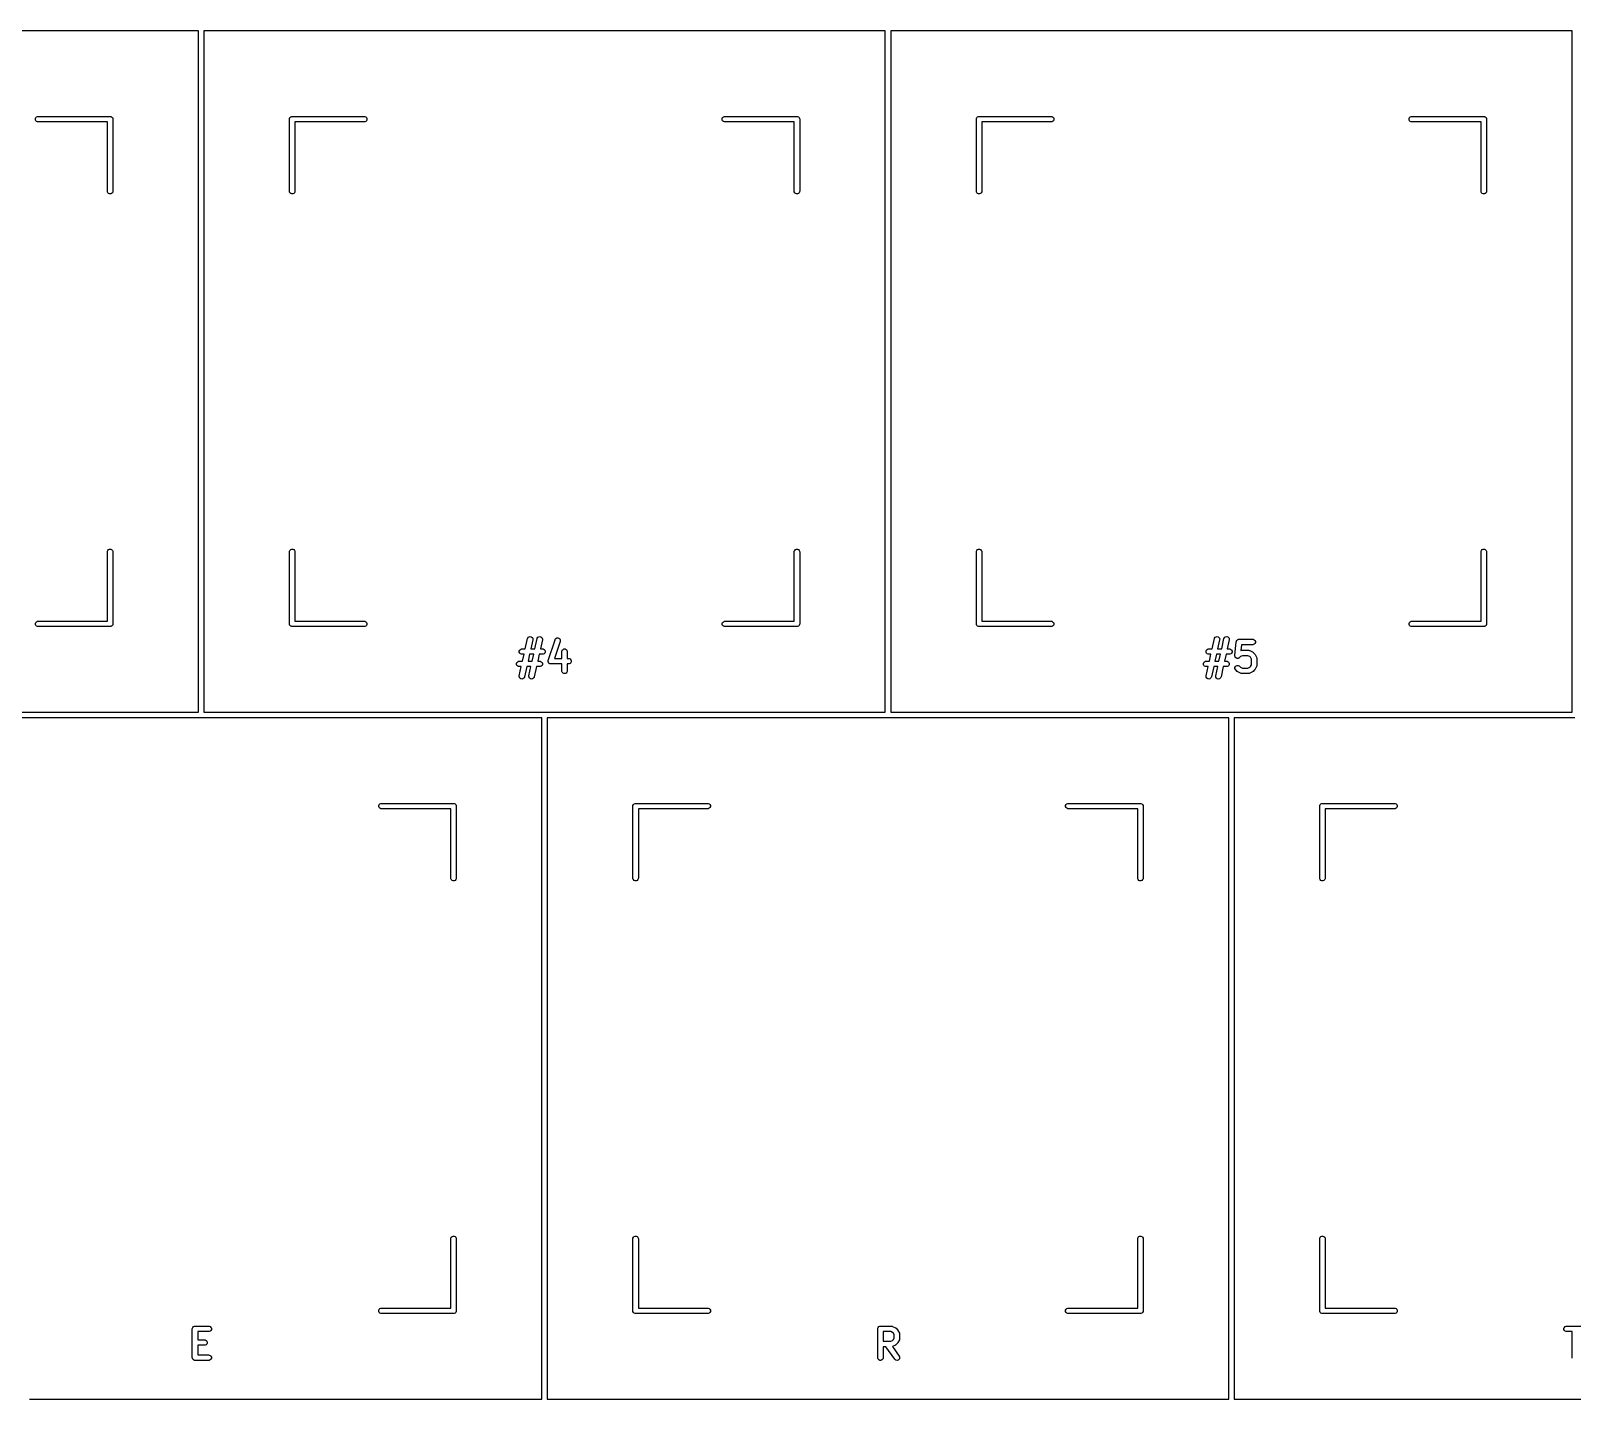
# Model space of a CAD drawing. Extents: x 48 to 353, y -180 to -61.
# Drawn here: x 120.03 to 162.78, y -122.55 to -84.6 of the extents above; entities that cross this region are included whole.
import ezdxf

# ---------------------------------------------------------------- set-up
doc = ezdxf.new("R2010")
doc.units = 0
doc.layers.add('BLACK', color=7, linetype='CONTINUOUS')

msp = doc.modelspace()

# ---------------------------------------------------------------- linework, layer by layer
at = {"layer": 'BLACK', "linetype": 'CONTINUOUS'}
for p, q in [((124.675, -84.6), (105.775, -84.6)), ((124.675, -103.5), (124.675, -84.6)), ((124.825, -84.6), (124.825, -103.5)), ((143.725, -84.6), (124.825, -84.6)), ((143.725, -103.5), (143.725, -84.6)), ((143.875, -84.6), (143.875, -103.5)), ((162.775, -84.6), (143.875, -84.6)), ((162.775, -103.5), (162.775, -84.6)), ((120.151441, -87.035368), (120.16264, -87.008332)), ((120.151441, -87.064632), (120.151441, -87.035368)), ((120.16264, -87.091668), (120.151441, -87.064632)), ((120.16264, -87.008332), (120.183332, -86.98764)), ((120.183332, -87.11236), (120.16264, -87.091668)), ((120.183332, -86.98764), (120.210368, -86.976441)), ((120.210368, -87.123559), (120.183332, -87.11236)), ((120.210368, -86.976441), (120.225, -86.975)), ((120.225, -87.125), (120.210368, -87.123559)), ((120.225, -86.975), (122.225, -86.975)), ((122.15, -87.125), (120.225, -87.125)), ((122.15, -89.05), (122.15, -87.125)), ((122.225, -86.975), (122.239632, -86.976441)), ((122.239632, -86.976441), (122.266668, -86.98764)), ((122.266668, -86.98764), (122.28736, -87.008332)), ((122.28736, -87.008332), (122.298559, -87.035368)), ((122.298559, -87.035368), (122.3, -87.05)), ((122.3, -87.05), (122.3, -89.05)), ((127.2, -87.05), (127.201441, -87.035368)), ((127.2, -89.05), (127.2, -87.05)), ((127.201441, -87.035368), (127.21264, -87.008332)), ((127.21264, -87.008332), (127.233332, -86.98764)), ((127.233332, -86.98764), (127.260368, -86.976441)), ((127.260368, -86.976441), (127.275, -86.975)), ((127.275, -86.975), (129.275, -86.975)), ((129.275, -87.125), (127.35, -87.125)), ((127.35, -87.125), (127.35, -89.05)), ((129.275, -86.975), (129.289632, -86.976441)), ((129.289632, -87.123559), (129.275, -87.125)), ((129.289632, -86.976441), (129.316668, -86.98764)), ((129.316668, -87.11236), (129.289632, -87.123559)), ((129.316668, -86.98764), (129.33736, -87.008332)), ((129.33736, -87.091668), (129.316668, -87.11236)), ((129.33736, -87.008332), (129.348559, -87.035368)), ((129.348559, -87.064632), (129.33736, -87.091668)), ((129.348559, -87.035368), (129.348559, -87.064632)), ((139.201441, -87.035368), (139.21264, -87.008332)), ((139.201441, -87.064632), (139.201441, -87.035368)), ((139.21264, -87.091668), (139.201441, -87.064632)), ((139.21264, -87.008332), (139.233332, -86.98764)), ((139.233332, -87.11236), (139.21264, -87.091668)), ((139.233332, -86.98764), (139.260368, -86.976441)), ((139.260368, -87.123559), (139.233332, -87.11236)), ((139.260368, -86.976441), (139.275, -86.975)), ((139.275, -87.125), (139.260368, -87.123559)), ((139.275, -86.975), (141.275, -86.975)), ((141.2, -87.125), (139.275, -87.125)), ((141.2, -89.05), (141.2, -87.125)), ((141.275, -86.975), (141.289632, -86.976441)), ((141.289632, -86.976441), (141.316668, -86.98764)), ((141.316668, -86.98764), (141.33736, -87.008332)), ((141.33736, -87.008332), (141.348559, -87.035368)), ((141.348559, -87.035368), (141.35, -87.05)), ((141.35, -87.05), (141.35, -89.05)), ((146.25, -87.05), (146.251441, -87.035368)), ((146.25, -89.05), (146.25, -87.05)), ((146.251441, -87.035368), (146.26264, -87.008332)), ((146.26264, -87.008332), (146.283332, -86.98764)), ((146.283332, -86.98764), (146.310368, -86.976441)), ((146.310368, -86.976441), (146.325, -86.975)), ((146.325, -86.975), (148.325, -86.975)), ((148.325, -87.125), (146.4, -87.125)), ((146.4, -87.125), (146.4, -89.05)), ((148.325, -86.975), (148.339632, -86.976441)), ((148.339632, -87.123559), (148.325, -87.125)), ((148.339632, -86.976441), (148.366668, -86.98764)), ((148.366668, -87.11236), (148.339632, -87.123559)), ((148.366668, -86.98764), (148.38736, -87.008332)), ((148.38736, -87.091668), (148.366668, -87.11236)), ((148.38736, -87.008332), (148.398559, -87.035368)), ((148.398559, -87.064632), (148.38736, -87.091668)), ((148.398559, -87.035368), (148.398559, -87.064632)), ((158.251441, -87.035368), (158.26264, -87.008332)), ((158.251441, -87.064632), (158.251441, -87.035368)), ((158.26264, -87.091668), (158.251441, -87.064632)), ((158.26264, -87.008332), (158.283332, -86.98764)), ((158.283332, -87.11236), (158.26264, -87.091668)), ((158.283332, -86.98764), (158.310368, -86.976441)), ((158.310368, -87.123559), (158.283332, -87.11236)), ((158.310368, -86.976441), (158.325, -86.975)), ((158.325, -87.125), (158.310368, -87.123559)), ((158.325, -86.975), (160.325, -86.975)), ((160.25, -87.125), (158.325, -87.125)), ((160.25, -89.05), (160.25, -87.125)), ((160.325, -86.975), (160.339632, -86.976441)), ((160.339632, -86.976441), (160.366668, -86.98764)), ((160.366668, -86.98764), (160.38736, -87.008332)), ((160.38736, -87.008332), (160.398559, -87.035368)), ((160.398559, -87.035368), (160.4, -87.05)), ((160.4, -87.05), (160.4, -89.05)), ((122.151441, -89.064632), (122.15, -89.05)), ((122.16264, -89.091668), (122.151441, -89.064632)), ((122.183332, -89.11236), (122.16264, -89.091668)), ((122.210368, -89.123559), (122.183332, -89.11236)), ((122.239632, -89.123559), (122.210368, -89.123559)), ((122.266668, -89.11236), (122.239632, -89.123559)), ((122.28736, -89.091668), (122.266668, -89.11236)), ((122.298559, -89.064632), (122.28736, -89.091668)), ((122.3, -89.05), (122.298559, -89.064632)), ((127.201441, -89.064632), (127.2, -89.05)), ((127.21264, -89.091668), (127.201441, -89.064632)), ((127.233332, -89.11236), (127.21264, -89.091668)), ((127.260368, -89.123559), (127.233332, -89.11236)), ((127.289632, -89.123559), (127.260368, -89.123559)), ((127.316668, -89.11236), (127.289632, -89.123559)), ((127.33736, -89.091668), (127.316668, -89.11236)), ((127.348559, -89.064632), (127.33736, -89.091668)), ((127.35, -89.05), (127.348559, -89.064632)), ((141.201441, -89.064632), (141.2, -89.05)), ((141.21264, -89.091668), (141.201441, -89.064632)), ((141.233332, -89.11236), (141.21264, -89.091668)), ((141.260368, -89.123559), (141.233332, -89.11236)), ((141.289632, -89.123559), (141.260368, -89.123559)), ((141.316668, -89.11236), (141.289632, -89.123559)), ((141.33736, -89.091668), (141.316668, -89.11236)), ((141.348559, -89.064632), (141.33736, -89.091668)), ((141.35, -89.05), (141.348559, -89.064632)), ((146.251441, -89.064632), (146.25, -89.05)), ((146.26264, -89.091668), (146.251441, -89.064632)), ((146.283332, -89.11236), (146.26264, -89.091668)), ((146.310368, -89.123559), (146.283332, -89.11236)), ((146.339632, -89.123559), (146.310368, -89.123559)), ((146.366668, -89.11236), (146.339632, -89.123559)), ((146.38736, -89.091668), (146.366668, -89.11236)), ((146.398559, -89.064632), (146.38736, -89.091668)), ((146.4, -89.05), (146.398559, -89.064632)), ((160.251441, -89.064632), (160.25, -89.05)), ((160.26264, -89.091668), (160.251441, -89.064632)), ((160.283332, -89.11236), (160.26264, -89.091668)), ((160.310368, -89.123559), (160.283332, -89.11236)), ((160.339632, -89.123559), (160.310368, -89.123559)), ((160.366668, -89.11236), (160.339632, -89.123559)), ((160.38736, -89.091668), (160.366668, -89.11236)), ((160.398559, -89.064632), (160.38736, -89.091668)), ((160.4, -89.05), (160.398559, -89.064632)), ((122.15, -99.05), (122.151441, -99.035368)), ((122.15, -100.975), (122.15, -99.05)), ((122.151441, -99.035368), (122.16264, -99.008332)), ((122.16264, -99.008332), (122.183332, -98.98764)), ((122.183332, -98.98764), (122.210368, -98.976441)), ((122.210368, -98.976441), (122.239632, -98.976441)), ((122.239632, -98.976441), (122.266668, -98.98764)), ((122.266668, -98.98764), (122.28736, -99.008332)), ((122.28736, -99.008332), (122.298559, -99.035368)), ((122.298559, -99.035368), (122.3, -99.05)), ((122.3, -99.05), (122.3, -101.05)), ((127.2, -99.05), (127.201441, -99.035368)), ((127.2, -101.05), (127.2, -99.05)), ((127.201441, -99.035368), (127.21264, -99.008332)), ((127.21264, -99.008332), (127.233332, -98.98764)), ((127.233332, -98.98764), (127.260368, -98.976441)), ((127.260368, -98.976441), (127.289632, -98.976441)), ((127.289632, -98.976441), (127.316668, -98.98764)), ((127.316668, -98.98764), (127.33736, -99.008332)), ((127.33736, -99.008332), (127.348559, -99.035368)), ((127.348559, -99.035368), (127.35, -99.05)), ((127.35, -99.05), (127.35, -100.975)), ((141.2, -99.05), (141.201441, -99.035368)), ((141.2, -100.975), (141.2, -99.05)), ((141.201441, -99.035368), (141.21264, -99.008332)), ((141.21264, -99.008332), (141.233332, -98.98764)), ((141.233332, -98.98764), (141.260368, -98.976441)), ((141.260368, -98.976441), (141.289632, -98.976441)), ((141.289632, -98.976441), (141.316668, -98.98764)), ((141.316668, -98.98764), (141.33736, -99.008332)), ((141.33736, -99.008332), (141.348559, -99.035368)), ((141.348559, -99.035368), (141.35, -99.05)), ((141.35, -99.05), (141.35, -101.05)), ((146.25, -99.05), (146.251441, -99.035368)), ((146.25, -101.05), (146.25, -99.05)), ((146.251441, -99.035368), (146.26264, -99.008332)), ((146.26264, -99.008332), (146.283332, -98.98764)), ((146.283332, -98.98764), (146.310368, -98.976441)), ((146.310368, -98.976441), (146.339632, -98.976441)), ((146.339632, -98.976441), (146.366668, -98.98764)), ((146.366668, -98.98764), (146.38736, -99.008332)), ((146.38736, -99.008332), (146.398559, -99.035368)), ((146.398559, -99.035368), (146.4, -99.05)), ((146.4, -99.05), (146.4, -100.975)), ((160.25, -99.05), (160.251441, -99.035368)), ((160.25, -100.975), (160.25, -99.05)), ((160.251441, -99.035368), (160.26264, -99.008332)), ((160.26264, -99.008332), (160.283332, -98.98764)), ((160.283332, -98.98764), (160.310368, -98.976441)), ((160.310368, -98.976441), (160.339632, -98.976441)), ((160.339632, -98.976441), (160.366668, -98.98764)), ((160.366668, -98.98764), (160.38736, -99.008332)), ((160.38736, -99.008332), (160.398559, -99.035368)), ((160.398559, -99.035368), (160.4, -99.05)), ((160.4, -99.05), (160.4, -101.05)), ((120.151441, -101.035368), (120.16264, -101.008332)), ((120.151441, -101.064632), (120.151441, -101.035368)), ((120.16264, -101.091668), (120.151441, -101.064632)), ((120.16264, -101.008332), (120.183332, -100.98764)), ((120.183332, -101.11236), (120.16264, -101.091668)), ((120.183332, -100.98764), (120.210368, -100.976441)), ((120.210368, -101.123559), (120.183332, -101.11236)), ((120.210368, -100.976441), (120.225, -100.975)), ((120.225, -101.125), (120.210368, -101.123559)), ((120.225, -100.975), (122.15, -100.975)), ((122.225, -101.125), (120.225, -101.125)), ((122.239632, -101.123559), (122.225, -101.125)), ((122.266668, -101.11236), (122.239632, -101.123559)), ((122.28736, -101.091668), (122.266668, -101.11236)), ((122.298559, -101.064632), (122.28736, -101.091668)), ((122.3, -101.05), (122.298559, -101.064632)), ((127.201441, -101.064632), (127.2, -101.05)), ((127.21264, -101.091668), (127.201441, -101.064632)), ((127.233332, -101.11236), (127.21264, -101.091668)), ((127.260368, -101.123559), (127.233332, -101.11236)), ((127.275, -101.125), (127.260368, -101.123559)), ((129.275, -101.125), (127.275, -101.125)), ((127.35, -100.975), (129.275, -100.975)), ((129.275, -100.975), (129.289632, -100.976441)), ((129.289632, -101.123559), (129.275, -101.125)), ((129.289632, -100.976441), (129.316668, -100.98764)), ((129.316668, -101.11236), (129.289632, -101.123559)), ((129.316668, -100.98764), (129.33736, -101.008332)), ((129.33736, -101.091668), (129.316668, -101.11236)), ((129.33736, -101.008332), (129.348559, -101.035368)), ((129.348559, -101.064632), (129.33736, -101.091668)), ((129.348559, -101.035368), (129.348559, -101.064632)), ((139.201441, -101.035368), (139.21264, -101.008332)), ((139.201441, -101.064632), (139.201441, -101.035368)), ((139.21264, -101.091668), (139.201441, -101.064632)), ((139.21264, -101.008332), (139.233332, -100.98764)), ((139.233332, -101.11236), (139.21264, -101.091668)), ((139.233332, -100.98764), (139.260368, -100.976441)), ((139.260368, -101.123559), (139.233332, -101.11236)), ((139.260368, -100.976441), (139.275, -100.975)), ((139.275, -101.125), (139.260368, -101.123559)), ((139.275, -100.975), (141.2, -100.975)), ((141.275, -101.125), (139.275, -101.125)), ((141.289632, -101.123559), (141.275, -101.125)), ((141.316668, -101.11236), (141.289632, -101.123559)), ((141.33736, -101.091668), (141.316668, -101.11236)), ((141.348559, -101.064632), (141.33736, -101.091668)), ((141.35, -101.05), (141.348559, -101.064632)), ((146.251441, -101.064632), (146.25, -101.05)), ((146.26264, -101.091668), (146.251441, -101.064632)), ((146.283332, -101.11236), (146.26264, -101.091668)), ((146.310368, -101.123559), (146.283332, -101.11236)), ((146.325, -101.125), (146.310368, -101.123559)), ((148.325, -101.125), (146.325, -101.125)), ((146.4, -100.975), (148.325, -100.975)), ((148.325, -100.975), (148.339632, -100.976441)), ((148.339632, -101.123559), (148.325, -101.125)), ((148.339632, -100.976441), (148.366668, -100.98764)), ((148.366668, -101.11236), (148.339632, -101.123559)), ((148.366668, -100.98764), (148.38736, -101.008332)), ((148.38736, -101.091668), (148.366668, -101.11236)), ((148.38736, -101.008332), (148.398559, -101.035368)), ((148.398559, -101.064632), (148.38736, -101.091668)), ((148.398559, -101.035368), (148.398559, -101.064632)), ((158.251441, -101.035368), (158.26264, -101.008332)), ((158.251441, -101.064632), (158.251441, -101.035368)), ((158.26264, -101.091668), (158.251441, -101.064632)), ((158.26264, -101.008332), (158.283332, -100.98764)), ((158.283332, -101.11236), (158.26264, -101.091668)), ((158.283332, -100.98764), (158.310368, -100.976441)), ((158.310368, -101.123559), (158.283332, -101.11236)), ((158.310368, -100.976441), (158.325, -100.975)), ((158.325, -101.125), (158.310368, -101.123559)), ((158.325, -100.975), (160.25, -100.975)), ((160.325, -101.125), (158.325, -101.125)), ((160.339632, -101.123559), (160.325, -101.125)), ((160.366668, -101.11236), (160.339632, -101.123559)), ((160.38736, -101.091668), (160.366668, -101.11236)), ((160.398559, -101.064632), (160.38736, -101.091668)), ((160.4, -101.05), (160.398559, -101.064632)), ((133.60476, -101.754101), (133.631796, -101.742902)), ((133.631796, -101.742902), (133.646428, -101.741461)), ((133.646428, -101.741461), (133.738647, -101.741461)), ((133.738647, -101.741461), (133.801786, -101.457334)), ((133.801786, -101.457334), (133.806367, -101.443363)), ((133.806367, -101.443363), (133.823164, -101.4194)), ((133.823164, -101.4194), (133.847852, -101.40369)), ((133.847852, -101.40369), (133.876674, -101.398622)), ((133.876674, -101.398622), (133.905241, -101.404971)), ((133.948214, -101.489874), (133.892306, -101.741461)), ((133.892306, -101.741461), (134.005314, -101.741461)), ((133.905241, -101.404971), (133.929204, -101.421768)), ((133.929204, -101.421768), (133.944914, -101.446456)), ((133.944914, -101.446456), (133.949981, -101.475278)), ((133.949981, -101.475278), (133.948214, -101.489874)), ((134.005314, -101.741461), (134.068453, -101.457334)), ((134.068453, -101.457334), (134.073034, -101.443363)), ((134.073034, -101.443363), (134.089831, -101.4194)), ((134.089831, -101.4194), (134.114519, -101.40369)), ((134.114519, -101.40369), (134.143341, -101.398622)), ((134.143341, -101.398622), (134.171908, -101.404971)), ((134.214881, -101.489874), (134.158973, -101.741461)), ((134.158973, -101.741461), (134.217857, -101.741461)), ((134.171908, -101.404971), (134.195871, -101.421768)), ((134.195871, -101.421768), (134.211581, -101.446456)), ((134.211581, -101.446456), (134.216648, -101.475278)), ((134.216648, -101.475278), (134.214881, -101.489874)), ((134.217857, -101.741461), (134.232489, -101.742902)), ((134.232489, -101.742902), (134.259525, -101.754101)), ((134.375277, -102.059411), (134.565754, -101.487983)), ((134.708056, -101.535417), (134.550485, -102.008128)), ((134.565754, -101.487983), (134.571748, -101.474558)), ((134.571748, -101.474558), (134.590922, -101.452451)), ((134.590922, -101.452451), (134.617095, -101.439364)), ((134.617095, -101.439364), (134.646285, -101.437289)), ((134.646285, -101.437289), (134.674048, -101.446543)), ((134.674048, -101.446543), (134.696155, -101.465717)), ((134.696155, -101.465717), (134.709241, -101.491891)), ((134.711316, -101.521081), (134.708056, -101.535417)), ((134.709241, -101.491891), (134.711316, -101.521081)), ((134.785713, -101.754101), (134.812749, -101.742902)), ((134.812749, -101.742902), (134.842013, -101.742902)), ((134.842013, -101.742902), (134.869049, -101.754101)), ((152.65476, -101.754101), (152.681796, -101.742902)), ((152.681796, -101.742902), (152.696428, -101.741461)), ((152.696428, -101.741461), (152.788647, -101.741461)), ((152.788647, -101.741461), (152.851786, -101.457334)), ((152.851786, -101.457334), (152.856367, -101.443363)), ((152.856367, -101.443363), (152.873164, -101.4194)), ((152.873164, -101.4194), (152.897852, -101.40369)), ((152.897852, -101.40369), (152.926674, -101.398622)), ((152.926674, -101.398622), (152.955241, -101.404971)), ((152.998214, -101.489874), (152.942306, -101.741461)), ((152.942306, -101.741461), (153.055314, -101.741461)), ((152.955241, -101.404971), (152.979204, -101.421768)), ((152.979204, -101.421768), (152.994914, -101.446456)), ((152.994914, -101.446456), (152.999981, -101.475278)), ((152.999981, -101.475278), (152.998214, -101.489874)), ((153.055314, -101.741461), (153.118453, -101.457334)), ((153.118453, -101.457334), (153.123034, -101.443363)), ((153.123034, -101.443363), (153.139831, -101.4194)), ((153.139831, -101.4194), (153.164519, -101.40369)), ((153.164519, -101.40369), (153.193341, -101.398622)), ((153.193341, -101.398622), (153.221908, -101.404971)), ((153.264881, -101.489874), (153.208973, -101.741461)), ((153.208973, -101.741461), (153.267857, -101.741461)), ((153.221908, -101.404971), (153.245871, -101.421768)), ((153.245871, -101.421768), (153.261581, -101.446456)), ((153.261581, -101.446456), (153.266648, -101.475278)), ((153.266648, -101.475278), (153.264881, -101.489874)), ((153.267857, -101.741461), (153.282489, -101.742902)), ((153.282489, -101.742902), (153.309525, -101.754101)), ((153.4218, -101.923284), (153.459896, -101.542332)), ((153.459896, -101.542332), (153.460965, -101.536999)), ((153.460965, -101.535163), (153.461678, -101.53344)), ((153.460965, -101.536999), (153.460965, -101.535163)), ((153.461678, -101.53344), (153.462786, -101.527916)), ((153.462786, -101.527916), (153.467968, -101.518256)), ((153.467968, -101.518256), (153.472164, -101.508127)), ((153.472164, -101.508127), (153.474835, -101.505455)), ((153.474835, -101.505455), (153.47662, -101.502129)), ((153.47662, -101.502129), (153.485102, -101.495188)), ((153.485102, -101.495188), (153.492856, -101.487435)), ((153.492856, -101.487435), (153.496344, -101.485989)), ((153.496344, -101.485989), (153.499268, -101.483598)), ((153.499268, -101.483598), (153.509765, -101.48043)), ((153.509765, -101.48043), (153.519892, -101.476236)), ((153.519892, -101.476236), (153.525497, -101.475683)), ((153.525497, -101.475683), (153.527284, -101.475145)), ((153.527284, -101.475145), (153.529112, -101.475327)), ((153.529112, -101.475327), (153.534524, -101.474795)), ((153.534524, -101.474795), (153.915476, -101.474795)), ((153.602398, -101.624795), (153.586486, -101.78391)), ((153.915476, -101.624795), (153.602398, -101.624795)), ((153.915476, -101.474795), (153.930108, -101.476236)), ((153.930108, -101.623354), (153.915476, -101.624795)), ((153.930108, -101.476236), (153.957144, -101.487435)), ((153.957144, -101.612155), (153.930108, -101.623354)), ((153.957144, -101.487435), (153.977836, -101.508127)), ((153.977836, -101.591463), (153.957144, -101.612155)), ((153.977836, -101.508127), (153.989035, -101.535163)), ((153.989035, -101.564427), (153.977836, -101.591463)), ((153.989035, -101.535163), (153.989035, -101.564427)), ((133.496679, -102.144687), (133.507878, -102.117651)), ((133.496679, -102.173951), (133.496679, -102.144687)), ((133.507878, -102.200987), (133.496679, -102.173951)), ((133.507878, -102.117651), (133.52857, -102.096959)), ((133.52857, -102.096959), (133.555606, -102.08576)), ((133.555606, -102.08576), (133.570238, -102.084319)), ((133.570238, -102.084319), (133.662456, -102.084319)), ((133.572869, -101.801829), (133.584068, -101.774793)), ((133.572869, -101.831093), (133.572869, -101.801829)), ((133.584068, -101.858129), (133.572869, -101.831093)), ((133.584068, -101.774793), (133.60476, -101.754101)), ((133.60476, -101.878821), (133.584068, -101.858129)), ((133.631796, -101.89002), (133.60476, -101.878821)), ((133.646428, -101.891461), (133.631796, -101.89002)), ((133.705313, -101.891461), (133.646428, -101.891461)), ((133.662456, -102.084319), (133.705313, -101.891461)), ((133.858972, -101.891461), (133.816115, -102.084319)), ((133.816115, -102.084319), (133.929123, -102.084319)), ((133.97198, -101.891461), (133.858972, -101.891461)), ((133.929123, -102.084319), (133.97198, -101.891461)), ((134.125639, -101.891461), (134.082782, -102.084319)), ((134.082782, -102.084319), (134.141667, -102.084319)), ((134.217857, -101.891461), (134.125639, -101.891461)), ((134.141667, -102.084319), (134.156299, -102.08576)), ((134.156299, -102.08576), (134.183335, -102.096959)), ((134.183335, -102.096959), (134.204027, -102.117651)), ((134.204027, -102.117651), (134.215226, -102.144687)), ((134.215226, -102.173951), (134.204027, -102.200987)), ((134.215226, -102.144687), (134.215226, -102.173951)), ((134.232489, -101.89002), (134.217857, -101.891461)), ((134.259525, -101.878821), (134.232489, -101.89002)), ((134.259525, -101.754101), (134.280217, -101.774793)), ((134.280217, -101.858129), (134.259525, -101.878821)), ((134.280217, -101.774793), (134.291416, -101.801829)), ((134.291416, -101.831093), (134.280217, -101.858129)), ((134.291416, -101.801829), (134.291416, -101.831093)), ((134.372017, -102.073748), (134.372869, -102.070001)), ((134.372869, -102.085739), (134.372017, -102.073748)), ((134.372869, -102.068496), (134.373627, -102.066664)), ((134.372869, -102.070001), (134.372869, -102.068496)), ((134.372869, -102.09776), (134.372869, -102.085739)), ((134.373899, -102.100248), (134.372869, -102.09776)), ((134.373627, -102.066664), (134.375277, -102.059411)), ((134.374091, -102.102938), (134.373899, -102.100248)), ((134.379469, -102.113694), (134.374091, -102.102938)), ((134.384068, -102.124796), (134.379469, -102.113694)), ((134.385972, -102.1267), (134.384068, -102.124796)), ((134.387178, -102.129111), (134.385972, -102.1267)), ((134.39626, -102.136988), (134.387178, -102.129111)), ((134.40476, -102.145488), (134.39626, -102.136988)), ((134.407248, -102.146518), (134.40476, -102.145488)), ((134.409285, -102.148285), (134.407248, -102.146518)), ((134.420688, -102.152086), (134.409285, -102.148285)), ((134.431796, -102.156687), (134.420688, -102.152086)), ((134.435622, -102.157063), (134.431796, -102.156687)), ((134.437048, -102.157539), (134.435622, -102.157063)), ((134.439022, -102.157398), (134.437048, -102.157539)), ((134.446428, -102.158128), (134.439022, -102.157398)), ((134.752381, -102.158128), (134.446428, -102.158128)), ((134.550485, -102.008128), (134.752381, -102.008128)), ((134.752381, -101.816461), (134.753822, -101.801829)), ((134.752381, -102.008128), (134.752381, -101.816461)), ((134.752381, -102.349795), (134.752381, -102.158128)), ((134.753822, -101.801829), (134.765021, -101.774793)), ((134.765021, -101.774793), (134.785713, -101.754101)), ((134.869049, -101.754101), (134.889741, -101.774793)), ((134.889741, -101.774793), (134.90094, -101.801829)), ((134.90094, -101.801829), (134.902381, -101.816461)), ((134.902381, -101.816461), (134.902381, -102.008128)), ((134.902381, -102.008128), (134.941667, -102.008128)), ((134.941667, -102.158128), (134.902381, -102.158128)), ((134.902381, -102.158128), (134.902381, -102.349795)), ((134.941667, -102.008128), (134.956299, -102.009569)), ((134.956299, -102.156687), (134.941667, -102.158128)), ((134.956299, -102.009569), (134.983335, -102.020768)), ((134.983335, -102.145488), (134.956299, -102.156687)), ((134.983335, -102.020768), (135.004027, -102.04146)), ((135.004027, -102.124796), (134.983335, -102.145488)), ((135.004027, -102.04146), (135.015226, -102.068496)), ((135.015226, -102.09776), (135.004027, -102.124796)), ((135.015226, -102.068496), (135.015226, -102.09776)), ((152.546679, -102.144687), (152.557878, -102.117651)), ((152.546679, -102.173951), (152.546679, -102.144687)), ((152.557878, -102.200987), (152.546679, -102.173951)), ((152.557878, -102.117651), (152.57857, -102.096959)), ((152.57857, -102.096959), (152.605606, -102.08576)), ((152.605606, -102.08576), (152.620238, -102.084319)), ((152.620238, -102.084319), (152.712456, -102.084319)), ((152.622869, -101.801829), (152.634068, -101.774793)), ((152.622869, -101.831093), (152.622869, -101.801829)), ((152.634068, -101.858129), (152.622869, -101.831093)), ((152.634068, -101.774793), (152.65476, -101.754101)), ((152.65476, -101.878821), (152.634068, -101.858129)), ((152.681796, -101.89002), (152.65476, -101.878821)), ((152.696428, -101.891461), (152.681796, -101.89002)), ((152.755313, -101.891461), (152.696428, -101.891461)), ((152.712456, -102.084319), (152.755313, -101.891461)), ((152.908972, -101.891461), (152.866115, -102.084319)), ((152.866115, -102.084319), (152.979123, -102.084319)), ((153.02198, -101.891461), (152.908972, -101.891461)), ((152.979123, -102.084319), (153.02198, -101.891461)), ((153.175639, -101.891461), (153.132782, -102.084319)), ((153.132782, -102.084319), (153.191667, -102.084319)), ((153.267857, -101.891461), (153.175639, -101.891461)), ((153.191667, -102.084319), (153.206299, -102.08576)), ((153.206299, -102.08576), (153.233335, -102.096959)), ((153.233335, -102.096959), (153.254027, -102.117651)), ((153.254027, -102.117651), (153.265226, -102.144687)), ((153.265226, -102.173951), (153.254027, -102.200987)), ((153.265226, -102.144687), (153.265226, -102.173951)), ((153.282489, -101.89002), (153.267857, -101.891461)), ((153.309525, -101.878821), (153.282489, -101.89002)), ((153.309525, -101.754101), (153.330217, -101.774793)), ((153.330217, -101.858129), (153.309525, -101.878821)), ((153.330217, -101.774793), (153.341416, -101.801829)), ((153.341416, -101.831093), (153.330217, -101.858129)), ((153.341416, -101.801829), (153.341416, -101.831093)), ((153.421778, -101.937987), (153.4218, -101.923284)), ((153.422869, -101.941602), (153.421778, -101.937987)), ((153.422869, -101.945377), (153.422869, -101.941602)), ((153.427062, -101.955503), (153.422869, -101.945377)), ((153.430231, -101.966003), (153.427062, -101.955503)), ((153.432622, -101.968925), (153.430231, -101.966003)), ((153.434067, -101.972414), (153.432622, -101.968925)), ((153.441821, -101.980168), (153.434067, -101.972414)), ((153.448762, -101.988651), (153.441821, -101.980168)), ((153.452088, -101.990435), (153.448762, -101.988651)), ((153.45476, -101.993107), (153.452088, -101.990435)), ((153.464889, -101.997302), (153.45476, -101.993107)), ((153.474549, -102.002485), (153.464889, -101.997302)), ((153.478307, -102.00286), (153.474549, -102.002485)), ((153.481796, -102.004306), (153.478307, -102.00286)), ((153.492758, -102.004306), (153.481796, -102.004306)), ((153.503668, -102.005397), (153.492758, -102.004306)), ((153.507284, -102.004306), (153.503668, -102.005397)), ((153.511058, -102.004306), (153.507284, -102.004306)), ((153.521184, -102.000112), (153.511058, -102.004306)), ((153.531684, -101.996944), (153.521184, -102.000112)), ((153.534606, -101.994552), (153.531684, -101.996944)), ((153.538095, -101.993108), (153.534606, -101.994552)), ((153.54946, -101.983781), (153.538095, -101.993108)), ((153.57895, -101.954291), (153.54946, -101.983781)), ((153.628419, -101.929557), (153.57895, -101.954291)), ((153.586486, -101.78391), (153.590905, -101.78222)), ((153.590905, -101.78222), (153.593592, -101.782029)), ((153.593592, -101.782029), (153.596082, -101.780998)), ((153.596082, -101.780998), (153.610714, -101.779557)), ((153.610714, -101.779557), (153.80119, -101.779557)), ((153.783485, -101.929557), (153.628419, -101.929557)), ((153.832954, -101.954291), (153.783485, -101.929557)), ((153.80119, -101.779557), (153.815822, -101.780998)), ((153.815822, -101.780998), (153.818311, -101.782029)), ((153.818311, -101.782029), (153.820999, -101.78222)), ((153.820999, -101.78222), (153.834731, -101.787475)), ((153.853836, -101.975173), (153.832954, -101.954291)), ((153.834731, -101.787475), (153.910922, -101.82557)), ((153.878571, -102.024642), (153.853836, -101.975173)), ((153.878571, -102.179709), (153.878571, -102.024642)), ((153.910922, -101.82557), (153.917221, -101.829534)), ((153.917221, -101.829534), (153.919049, -101.830292)), ((153.919049, -101.830292), (153.921105, -101.83198)), ((153.921105, -101.83198), (153.923365, -101.833402)), ((153.923365, -101.833402), (153.924664, -101.8349)), ((153.924664, -101.8349), (153.930414, -101.839619)), ((153.930414, -101.839619), (153.968509, -101.877714)), ((153.968509, -101.877714), (153.973227, -101.883463)), ((153.973227, -101.883463), (153.974726, -101.884763)), ((153.974726, -101.884763), (153.976147, -101.887022)), ((153.976147, -101.887022), (153.977836, -101.889079)), ((153.977836, -101.889079), (153.978593, -101.890906)), ((153.978593, -101.890906), (153.982558, -101.897206)), ((153.982558, -101.897206), (154.020653, -101.973397)), ((154.020653, -101.973397), (154.025908, -101.987129)), ((154.025908, -101.987129), (154.026098, -101.989816)), ((154.026098, -101.989816), (154.02713, -101.992306)), ((154.02713, -101.992306), (154.028571, -102.006938)), ((154.028571, -102.006938), (154.028571, -102.197414)), ((133.52857, -102.221679), (133.507878, -102.200987)), ((133.555606, -102.232878), (133.52857, -102.221679)), ((133.570238, -102.234319), (133.555606, -102.232878)), ((133.629122, -102.234319), (133.570238, -102.234319)), ((133.571447, -102.500502), (133.573214, -102.485906)), ((133.576514, -102.529324), (133.571447, -102.500502)), ((133.573214, -102.485906), (133.629122, -102.234319)), ((133.592224, -102.554012), (133.576514, -102.529324)), ((133.616187, -102.570809), (133.592224, -102.554012)), ((133.644754, -102.577157), (133.616187, -102.570809)), ((133.673576, -102.57209), (133.644754, -102.577157)), ((133.698264, -102.55638), (133.673576, -102.57209)), ((133.715061, -102.532417), (133.698264, -102.55638)), ((133.719642, -102.518446), (133.715061, -102.532417)), ((133.782781, -102.234319), (133.719642, -102.518446)), ((133.895789, -102.234319), (133.782781, -102.234319)), ((133.838114, -102.500502), (133.839881, -102.485906)), ((133.843181, -102.529324), (133.838114, -102.500502)), ((133.839881, -102.485906), (133.895789, -102.234319)), ((133.858891, -102.554012), (133.843181, -102.529324)), ((133.882854, -102.570809), (133.858891, -102.554012)), ((133.911421, -102.577157), (133.882854, -102.570809)), ((133.940243, -102.57209), (133.911421, -102.577157)), ((133.964931, -102.55638), (133.940243, -102.57209)), ((133.981728, -102.532417), (133.964931, -102.55638)), ((133.986309, -102.518446), (133.981728, -102.532417)), ((134.049448, -102.234319), (133.986309, -102.518446)), ((134.141667, -102.234319), (134.049448, -102.234319)), ((134.156299, -102.232878), (134.141667, -102.234319)), ((134.183335, -102.221679), (134.156299, -102.232878)), ((134.204027, -102.200987), (134.183335, -102.221679)), ((134.753822, -102.364427), (134.752381, -102.349795)), ((134.765021, -102.391463), (134.753822, -102.364427)), ((134.785713, -102.412155), (134.765021, -102.391463)), ((134.812749, -102.423354), (134.785713, -102.412155)), ((134.842013, -102.423354), (134.812749, -102.423354)), ((134.869049, -102.412155), (134.842013, -102.423354)), ((134.889741, -102.391463), (134.869049, -102.412155)), ((134.90094, -102.364427), (134.889741, -102.391463)), ((134.902381, -102.349795), (134.90094, -102.364427)), ((152.57857, -102.221679), (152.557878, -102.200987)), ((152.605606, -102.232878), (152.57857, -102.221679)), ((152.620238, -102.234319), (152.605606, -102.232878)), ((152.679122, -102.234319), (152.620238, -102.234319)), ((152.621447, -102.500502), (152.623214, -102.485906)), ((152.626514, -102.529324), (152.621447, -102.500502)), ((152.623214, -102.485906), (152.679122, -102.234319)), ((152.642224, -102.554012), (152.626514, -102.529324)), ((152.666187, -102.570809), (152.642224, -102.554012)), ((152.694754, -102.577157), (152.666187, -102.570809)), ((152.723576, -102.57209), (152.694754, -102.577157)), ((152.748264, -102.55638), (152.723576, -102.57209)), ((152.765061, -102.532417), (152.748264, -102.55638)), ((152.769642, -102.518446), (152.765061, -102.532417)), ((152.832781, -102.234319), (152.769642, -102.518446)), ((152.945789, -102.234319), (152.832781, -102.234319)), ((152.888114, -102.500502), (152.889881, -102.485906)), ((152.893181, -102.529324), (152.888114, -102.500502)), ((152.889881, -102.485906), (152.945789, -102.234319)), ((152.908891, -102.554012), (152.893181, -102.529324)), ((152.932854, -102.570809), (152.908891, -102.554012)), ((152.961421, -102.577157), (152.932854, -102.570809)), ((152.990243, -102.57209), (152.961421, -102.577157)), ((153.014931, -102.55638), (152.990243, -102.57209)), ((153.031728, -102.532417), (153.014931, -102.55638)), ((153.036309, -102.518446), (153.031728, -102.532417)), ((153.099448, -102.234319), (153.036309, -102.518446)), ((153.191667, -102.234319), (153.099448, -102.234319)), ((153.206299, -102.232878), (153.191667, -102.234319)), ((153.233335, -102.221679), (153.206299, -102.232878)), ((153.254027, -102.200987), (153.233335, -102.221679)), ((153.422869, -102.258973), (153.434068, -102.231936)), ((153.422869, -102.288235), (153.422869, -102.258973)), ((153.434068, -102.315272), (153.422869, -102.288235)), ((153.434068, -102.231936), (153.45476, -102.211244)), ((153.443395, -102.326637), (153.434068, -102.315272)), ((153.481491, -102.364733), (153.443395, -102.326637)), ((153.45476, -102.211244), (153.481797, -102.200045)), ((153.487241, -102.369453), (153.481491, -102.364733)), ((153.481797, -102.200045), (153.511059, -102.200045)), ((153.48854, -102.37095), (153.487241, -102.369453)), ((153.490794, -102.372369), (153.48854, -102.37095)), ((153.492856, -102.374061), (153.490794, -102.372369)), ((153.494688, -102.374819), (153.492856, -102.374061)), ((153.500983, -102.378782), (153.494688, -102.374819)), ((153.577173, -102.416877), (153.500983, -102.378782)), ((153.511059, -102.200045), (153.538096, -102.211244)), ((153.538096, -102.211244), (153.549461, -102.220571)), ((153.549461, -102.220571), (153.578951, -102.250061)), ((153.590905, -102.422132), (153.577173, -102.416877)), ((153.578951, -102.250061), (153.628419, -102.274795)), ((153.593592, -102.422322), (153.590905, -102.422132)), ((153.596082, -102.423354), (153.593592, -102.422322)), ((153.610714, -102.424795), (153.596082, -102.423354)), ((153.80119, -102.424795), (153.610714, -102.424795)), ((153.628419, -102.274795), (153.783485, -102.274795)), ((153.783485, -102.274795), (153.832953, -102.250061)), ((153.815822, -102.423354), (153.80119, -102.424795)), ((153.818311, -102.422322), (153.815822, -102.423354)), ((153.820999, -102.422132), (153.818311, -102.422322)), ((153.834731, -102.416877), (153.820999, -102.422132)), ((153.832953, -102.250061), (153.853836, -102.229177)), ((153.910922, -102.378782), (153.834731, -102.416877)), ((153.853836, -102.229177), (153.878571, -102.179709)), ((153.917221, -102.374817), (153.910922, -102.378782)), ((153.919049, -102.37406), (153.917221, -102.374817)), ((153.921105, -102.372372), (153.919049, -102.37406)), ((153.923365, -102.37095), (153.921105, -102.372372)), ((153.924665, -102.36945), (153.923365, -102.37095)), ((153.930415, -102.364732), (153.924665, -102.36945)), ((153.96851, -102.326636), (153.930415, -102.364732)), ((153.973227, -102.320887), (153.96851, -102.326636)), ((153.974726, -102.319588), (153.973227, -102.320887)), ((153.976147, -102.317329), (153.974726, -102.319588)), ((153.977837, -102.315271), (153.976147, -102.317329)), ((153.978594, -102.313441), (153.977837, -102.315271)), ((153.982558, -102.307145), (153.978594, -102.313441)), ((154.020653, -102.230955), (153.982558, -102.307145)), ((154.025908, -102.217223), (154.020653, -102.230955)), ((154.026098, -102.214535), (154.025908, -102.217223)), ((154.02713, -102.212046), (154.026098, -102.214535)), ((154.028571, -102.197414), (154.02713, -102.212046)), ((115.225, -103.5), (124.675, -103.5)), ((124.75, -103.65), (115.3, -103.65)), ((134.2, -103.65), (124.75, -103.65)), ((124.825, -103.5), (134.275, -103.5)), ((134.2, -122.55), (134.2, -103.65)), ((134.275, -103.5), (143.725, -103.5)), ((134.35, -103.65), (134.35, -122.55)), ((143.8, -103.65), (134.35, -103.65)), ((153.25, -103.65), (143.8, -103.65)), ((143.875, -103.5), (153.325, -103.5)), ((153.25, -122.55), (153.25, -103.65)), ((153.325, -103.5), (162.775, -103.5)), ((153.4, -103.65), (153.4, -122.55)), ((162.85, -103.65), (153.4, -103.65)), ((129.676441, -106.085368), (129.68764, -106.058332)), ((129.676441, -106.114632), (129.676441, -106.085368)), ((129.68764, -106.141668), (129.676441, -106.114632)), ((129.68764, -106.058332), (129.708332, -106.03764)), ((129.708332, -106.16236), (129.68764, -106.141668)), ((129.708332, -106.03764), (129.735368, -106.026441)), ((129.735368, -106.173559), (129.708332, -106.16236)), ((129.735368, -106.026441), (129.75, -106.025)), ((129.75, -106.175), (129.735368, -106.173559)), ((129.75, -106.025), (131.75, -106.025)), ((131.675, -106.175), (129.75, -106.175)), ((131.675, -108.1), (131.675, -106.175)), ((131.75, -106.025), (131.764632, -106.026441)), ((131.764632, -106.026441), (131.791668, -106.03764)), ((131.791668, -106.03764), (131.81236, -106.058332)), ((131.81236, -106.058332), (131.823559, -106.085368)), ((131.823559, -106.085368), (131.825, -106.1)), ((131.825, -106.1), (131.825, -108.1)), ((136.725, -106.1), (136.726441, -106.085368)), ((136.725, -108.1), (136.725, -106.1)), ((136.726441, -106.085368), (136.73764, -106.058332)), ((136.73764, -106.058332), (136.758332, -106.03764)), ((136.758332, -106.03764), (136.785368, -106.026441)), ((136.785368, -106.026441), (136.8, -106.025)), ((136.8, -106.025), (138.8, -106.025)), ((138.8, -106.175), (136.875, -106.175)), ((136.875, -106.175), (136.875, -108.1)), ((138.8, -106.025), (138.814632, -106.026441)), ((138.814632, -106.173559), (138.8, -106.175)), ((138.814632, -106.026441), (138.841668, -106.03764)), ((138.841668, -106.16236), (138.814632, -106.173559)), ((138.841668, -106.03764), (138.86236, -106.058332)), ((138.86236, -106.141668), (138.841668, -106.16236)), ((138.86236, -106.058332), (138.873559, -106.085368)), ((138.873559, -106.114632), (138.86236, -106.141668)), ((138.873559, -106.085368), (138.873559, -106.114632)), ((148.726441, -106.085368), (148.73764, -106.058332)), ((148.726441, -106.114632), (148.726441, -106.085368)), ((148.73764, -106.141668), (148.726441, -106.114632)), ((148.73764, -106.058332), (148.758332, -106.03764)), ((148.758332, -106.16236), (148.73764, -106.141668)), ((148.758332, -106.03764), (148.785368, -106.026441)), ((148.785368, -106.173559), (148.758332, -106.16236)), ((148.785368, -106.026441), (148.8, -106.025)), ((148.8, -106.175), (148.785368, -106.173559)), ((148.8, -106.025), (150.8, -106.025)), ((150.725, -106.175), (148.8, -106.175)), ((150.725, -108.1), (150.725, -106.175)), ((150.8, -106.025), (150.814632, -106.026441)), ((150.814632, -106.026441), (150.841668, -106.03764)), ((150.841668, -106.03764), (150.86236, -106.058332)), ((150.86236, -106.058332), (150.873559, -106.085368)), ((150.873559, -106.085368), (150.875, -106.1)), ((150.875, -106.1), (150.875, -108.1)), ((155.775, -106.1), (155.776441, -106.085368)), ((155.775, -108.1), (155.775, -106.1)), ((155.776441, -106.085368), (155.78764, -106.058332)), ((155.78764, -106.058332), (155.808332, -106.03764)), ((155.808332, -106.03764), (155.835368, -106.026441)), ((155.835368, -106.026441), (155.85, -106.025)), ((155.85, -106.025), (157.85, -106.025)), ((157.85, -106.175), (155.925, -106.175)), ((155.925, -106.175), (155.925, -108.1)), ((157.85, -106.025), (157.864632, -106.026441)), ((157.864632, -106.173559), (157.85, -106.175)), ((157.864632, -106.026441), (157.891668, -106.03764)), ((157.891668, -106.16236), (157.864632, -106.173559)), ((157.891668, -106.03764), (157.91236, -106.058332)), ((157.91236, -106.141668), (157.891668, -106.16236)), ((157.91236, -106.058332), (157.923559, -106.085368)), ((157.923559, -106.114632), (157.91236, -106.141668)), ((157.923559, -106.085368), (157.923559, -106.114632)), ((131.676441, -108.114632), (131.675, -108.1)), ((131.68764, -108.141668), (131.676441, -108.114632)), ((131.708332, -108.16236), (131.68764, -108.141668)), ((131.81236, -108.141668), (131.791668, -108.16236)), ((131.823559, -108.114632), (131.81236, -108.141668)), ((131.825, -108.1), (131.823559, -108.114632)), ((136.726441, -108.114632), (136.725, -108.1)), ((136.73764, -108.141668), (136.726441, -108.114632)), ((136.758332, -108.16236), (136.73764, -108.141668)), ((136.86236, -108.141668), (136.841668, -108.16236)), ((136.873559, -108.114632), (136.86236, -108.141668)), ((136.875, -108.1), (136.873559, -108.114632)), ((150.726441, -108.114632), (150.725, -108.1)), ((150.73764, -108.141668), (150.726441, -108.114632)), ((150.758332, -108.16236), (150.73764, -108.141668)), ((150.86236, -108.141668), (150.841668, -108.16236)), ((150.873559, -108.114632), (150.86236, -108.141668)), ((150.875, -108.1), (150.873559, -108.114632)), ((155.776441, -108.114632), (155.775, -108.1)), ((155.78764, -108.141668), (155.776441, -108.114632)), ((155.808332, -108.16236), (155.78764, -108.141668)), ((155.91236, -108.141668), (155.891668, -108.16236)), ((155.923559, -108.114632), (155.91236, -108.141668)), ((155.925, -108.1), (155.923559, -108.114632)), ((131.735368, -108.173559), (131.708332, -108.16236)), ((131.764632, -108.173559), (131.735368, -108.173559)), ((131.791668, -108.16236), (131.764632, -108.173559)), ((136.785368, -108.173559), (136.758332, -108.16236)), ((136.814632, -108.173559), (136.785368, -108.173559)), ((136.841668, -108.16236), (136.814632, -108.173559)), ((150.785368, -108.173559), (150.758332, -108.16236)), ((150.814632, -108.173559), (150.785368, -108.173559)), ((150.841668, -108.16236), (150.814632, -108.173559)), ((155.835368, -108.173559), (155.808332, -108.16236)), ((155.864632, -108.173559), (155.835368, -108.173559)), ((155.891668, -108.16236), (155.864632, -108.173559)), ((131.675, -118.1), (131.676441, -118.085368)), ((131.675, -120.025), (131.675, -118.1)), ((131.676441, -118.085368), (131.68764, -118.058332)), ((131.68764, -118.058332), (131.708332, -118.03764)), ((131.708332, -118.03764), (131.735368, -118.026441)), ((131.735368, -118.026441), (131.764632, -118.026441)), ((131.764632, -118.026441), (131.791668, -118.03764)), ((131.791668, -118.03764), (131.81236, -118.058332)), ((131.81236, -118.058332), (131.823559, -118.085368)), ((131.823559, -118.085368), (131.825, -118.1)), ((131.825, -118.1), (131.825, -120.1)), ((136.725, -118.1), (136.726441, -118.085368)), ((136.725, -120.1), (136.725, -118.1)), ((136.726441, -118.085368), (136.73764, -118.058332)), ((136.73764, -118.058332), (136.758332, -118.03764)), ((136.758332, -118.03764), (136.785368, -118.026441)), ((136.785368, -118.026441), (136.814632, -118.026441)), ((136.814632, -118.026441), (136.841668, -118.03764)), ((136.841668, -118.03764), (136.86236, -118.058332)), ((136.86236, -118.058332), (136.873559, -118.085368)), ((136.873559, -118.085368), (136.875, -118.1)), ((136.875, -118.1), (136.875, -120.025)), ((150.725, -118.1), (150.726441, -118.085368)), ((150.725, -120.025), (150.725, -118.1)), ((150.726441, -118.085368), (150.73764, -118.058332)), ((150.73764, -118.058332), (150.758332, -118.03764)), ((150.758332, -118.03764), (150.785368, -118.026441)), ((150.785368, -118.026441), (150.814632, -118.026441)), ((150.814632, -118.026441), (150.841668, -118.03764)), ((150.841668, -118.03764), (150.86236, -118.058332)), ((150.86236, -118.058332), (150.873559, -118.085368)), ((150.873559, -118.085368), (150.875, -118.1)), ((150.875, -118.1), (150.875, -120.1)), ((155.775, -118.1), (155.776441, -118.085368)), ((155.775, -120.1), (155.775, -118.1)), ((155.776441, -118.085368), (155.78764, -118.058332)), ((155.78764, -118.058332), (155.808332, -118.03764)), ((155.808332, -118.03764), (155.835368, -118.026441)), ((155.835368, -118.026441), (155.864632, -118.026441)), ((155.864632, -118.026441), (155.891668, -118.03764)), ((155.891668, -118.03764), (155.91236, -118.058332)), ((155.91236, -118.058332), (155.923559, -118.085368)), ((155.923559, -118.085368), (155.925, -118.1)), ((155.925, -118.1), (155.925, -120.025)), ((129.676441, -120.085368), (129.68764, -120.058332)), ((129.676441, -120.114632), (129.676441, -120.085368)), ((129.68764, -120.141668), (129.676441, -120.114632)), ((129.68764, -120.058332), (129.708332, -120.03764)), ((129.708332, -120.03764), (129.735368, -120.026441)), ((129.735368, -120.026441), (129.75, -120.025)), ((129.75, -120.025), (131.675, -120.025)), ((131.823559, -120.114632), (131.81236, -120.141668)), ((131.825, -120.1), (131.823559, -120.114632)), ((136.726441, -120.114632), (136.725, -120.1)), ((136.73764, -120.141668), (136.726441, -120.114632)), ((136.875, -120.025), (138.8, -120.025)), ((138.8, -120.025), (138.814632, -120.026441)), ((138.814632, -120.026441), (138.841668, -120.03764)), ((138.841668, -120.03764), (138.86236, -120.058332)), ((138.86236, -120.058332), (138.873559, -120.085368)), ((138.873559, -120.114632), (138.86236, -120.141668)), ((138.873559, -120.085368), (138.873559, -120.114632)), ((148.726441, -120.085368), (148.73764, -120.058332)), ((148.726441, -120.114632), (148.726441, -120.085368)), ((148.73764, -120.141668), (148.726441, -120.114632)), ((148.73764, -120.058332), (148.758332, -120.03764)), ((148.758332, -120.03764), (148.785368, -120.026441)), ((148.785368, -120.026441), (148.8, -120.025)), ((148.8, -120.025), (150.725, -120.025)), ((150.873559, -120.114632), (150.86236, -120.141668)), ((150.875, -120.1), (150.873559, -120.114632)), ((155.776441, -120.114632), (155.775, -120.1)), ((155.78764, -120.141668), (155.776441, -120.114632)), ((155.925, -120.025), (157.85, -120.025)), ((157.85, -120.025), (157.864632, -120.026441)), ((157.864632, -120.026441), (157.891668, -120.03764)), ((157.891668, -120.03764), (157.91236, -120.058332)), ((157.91236, -120.058332), (157.923559, -120.085368)), ((157.923559, -120.114632), (157.91236, -120.141668)), ((157.923559, -120.085368), (157.923559, -120.114632)), ((124.516211, -120.558127), (124.536903, -120.537435)), ((124.536903, -120.537435), (124.563939, -120.526236)), ((124.563939, -120.526236), (124.578571, -120.524795)), ((124.578571, -120.524795), (124.959523, -120.524795)), ((124.959523, -120.524795), (124.974155, -120.526236)), ((124.974155, -120.526236), (125.001191, -120.537435)), ((125.001191, -120.537435), (125.021883, -120.558127)), ((129.708332, -120.16236), (129.68764, -120.141668)), ((129.735368, -120.173559), (129.708332, -120.16236)), ((129.75, -120.175), (129.735368, -120.173559)), ((131.75, -120.175), (129.75, -120.175)), ((131.764632, -120.173559), (131.75, -120.175)), ((131.791668, -120.16236), (131.764632, -120.173559)), ((131.81236, -120.141668), (131.791668, -120.16236)), ((136.758332, -120.16236), (136.73764, -120.141668)), ((136.785368, -120.173559), (136.758332, -120.16236)), ((136.8, -120.175), (136.785368, -120.173559)), ((138.8, -120.175), (136.8, -120.175)), ((138.814632, -120.173559), (138.8, -120.175)), ((138.841668, -120.16236), (138.814632, -120.173559)), ((138.86236, -120.141668), (138.841668, -120.16236)), ((143.528116, -120.558127), (143.548808, -120.537435)), ((143.548808, -120.537435), (143.575844, -120.526236)), ((143.575844, -120.526236), (143.590476, -120.524795)), ((143.590476, -120.524795), (143.895238, -120.524795)), ((143.895238, -120.524795), (143.90987, -120.526236)), ((143.90987, -120.526236), (143.912359, -120.527267)), ((143.912359, -120.527267), (143.915047, -120.527458)), ((143.915047, -120.527458), (143.928779, -120.532713)), ((143.928779, -120.532713), (144.004969, -120.570808)), ((148.758332, -120.16236), (148.73764, -120.141668)), ((148.785368, -120.173559), (148.758332, -120.16236)), ((148.8, -120.175), (148.785368, -120.173559)), ((150.8, -120.175), (148.8, -120.175)), ((150.814632, -120.173559), (150.8, -120.175)), ((150.841668, -120.16236), (150.814632, -120.173559)), ((150.86236, -120.141668), (150.841668, -120.16236)), ((155.808332, -120.16236), (155.78764, -120.141668)), ((155.835368, -120.173559), (155.808332, -120.16236)), ((155.85, -120.175), (155.835368, -120.173559)), ((157.85, -120.175), (155.85, -120.175)), ((157.864632, -120.173559), (157.85, -120.175)), ((157.891668, -120.16236), (157.864632, -120.173559)), ((157.91236, -120.141668), (157.891668, -120.16236)), ((162.559068, -120.558127), (162.57976, -120.537435)), ((162.57976, -120.537435), (162.606796, -120.526236)), ((162.606796, -120.526236), (162.621428, -120.524795)), ((162.621428, -120.524795), (163.078571, -120.524795)), ((124.503571, -120.599795), (124.505012, -120.585163)), ((124.503571, -121.399795), (124.503571, -120.599795)), ((124.505012, -120.585163), (124.516211, -120.558127)), ((124.959523, -120.674795), (124.653571, -120.674795)), ((124.653571, -120.674795), (124.653571, -120.905747)), ((124.653571, -120.905747), (124.845237, -120.905747)), ((124.845237, -120.905747), (124.859869, -120.907188)), ((124.859869, -120.907188), (124.886905, -120.918387)), ((124.886905, -120.918387), (124.907597, -120.939079)), ((124.907597, -120.939079), (124.918796, -120.966115)), ((124.918796, -120.966115), (124.918796, -120.995379)), ((124.974155, -120.673354), (124.959523, -120.674795)), ((125.001191, -120.662155), (124.974155, -120.673354)), ((125.021883, -120.641463), (125.001191, -120.662155)), ((125.021883, -120.558127), (125.033082, -120.585163)), ((125.033082, -120.614427), (125.021883, -120.641463)), ((125.033082, -120.585163), (125.033082, -120.614427)), ((143.515476, -120.599795), (143.516917, -120.585163)), ((143.515476, -121.399795), (143.515476, -120.599795)), ((143.516917, -120.585163), (143.528116, -120.558127)), ((143.877533, -120.674795), (143.665476, -120.674795)), ((143.665476, -120.674795), (143.665476, -120.943842)), ((143.665476, -120.943842), (143.877533, -120.943842)), ((143.927001, -120.699529), (143.877533, -120.674795)), ((143.877533, -120.943842), (143.927001, -120.919108)), ((143.947884, -120.720412), (143.927001, -120.699529)), ((143.927001, -120.919108), (143.947884, -120.898224)), ((143.972619, -120.769881), (143.947884, -120.720412)), ((143.947884, -120.898224), (143.972619, -120.848755)), ((143.972619, -120.848755), (143.972619, -120.769881)), ((144.004969, -120.570808), (144.011268, -120.574772)), ((144.011268, -120.574772), (144.013096, -120.57553)), ((144.013096, -120.57553), (144.015152, -120.577218)), ((144.015152, -120.577218), (144.017412, -120.57864)), ((144.017412, -120.57864), (144.018711, -120.580138)), ((144.018711, -120.580138), (144.024461, -120.584857)), ((144.024461, -120.584857), (144.062556, -120.622952)), ((144.062556, -120.622952), (144.067276, -120.628704)), ((144.067276, -120.628704), (144.068772, -120.630001)), ((144.068772, -120.630001), (144.070191, -120.632255)), ((144.070191, -120.632255), (144.071883, -120.634317)), ((144.071883, -120.98432), (144.070191, -120.986381)), ((144.071883, -120.634317), (144.072641, -120.636147)), ((144.072641, -120.982489), (144.071883, -120.98432)), ((144.072641, -120.636147), (144.076605, -120.642444)), ((144.076605, -120.976193), (144.072641, -120.982489)), ((144.076605, -120.642444), (144.114701, -120.718634)), ((144.114701, -120.900003), (144.076605, -120.976193)), ((144.114701, -120.718634), (144.119956, -120.732366)), ((144.119956, -120.886271), (144.114701, -120.900003)), ((144.119956, -120.732366), (144.120147, -120.735055)), ((144.120147, -120.883581), (144.119956, -120.886271)), ((144.120147, -120.735055), (144.121178, -120.737544)), ((144.121178, -120.881093), (144.120147, -120.883581)), ((144.121178, -120.737544), (144.122619, -120.752176)), ((144.122619, -120.866461), (144.121178, -120.881093)), ((144.122619, -120.752176), (144.122619, -120.866461)), ((162.547869, -120.585163), (162.559068, -120.558127)), ((162.547869, -120.614427), (162.547869, -120.585163)), ((162.559068, -120.641463), (162.547869, -120.614427)), ((162.57976, -120.662155), (162.559068, -120.641463)), ((162.606796, -120.673354), (162.57976, -120.662155)), ((162.621428, -120.674795), (162.606796, -120.673354)), ((162.774999, -120.674795), (162.621428, -120.674795)), ((162.774999, -121.399795), (162.774999, -120.674795)), ((124.505012, -121.414427), (124.503571, -121.399795)), ((124.845237, -121.055747), (124.653571, -121.055747)), ((124.653571, -121.055747), (124.653571, -121.324795)), ((124.653571, -121.324795), (124.959523, -121.324795)), ((124.859869, -121.054306), (124.845237, -121.055747)), ((124.886905, -121.043107), (124.859869, -121.054306)), ((124.907597, -121.022415), (124.886905, -121.043107)), ((124.918796, -120.995379), (124.907597, -121.022415)), ((124.959523, -121.324795), (124.974155, -121.326236)), ((124.974155, -121.326236), (125.001191, -121.337435)), ((125.001191, -121.337435), (125.021883, -121.358127)), ((125.021883, -121.358127), (125.033082, -121.385163)), ((125.033082, -121.385163), (125.033082, -121.414427)), ((143.516917, -121.414427), (143.515476, -121.399795)), ((143.665476, -121.399795), (143.664035, -121.414427)), ((143.741903, -121.093842), (143.665476, -121.093842)), ((143.665476, -121.093842), (143.665476, -121.399795)), ((143.986176, -121.442804), (143.741903, -121.093842)), ((143.928779, -121.085924), (143.921427, -121.088737)), ((143.921427, -121.088737), (144.109061, -121.356785)), ((144.004969, -121.047829), (143.928779, -121.085924)), ((144.011268, -121.043864), (144.004969, -121.047829)), ((144.013096, -121.043107), (144.011268, -121.043864)), ((144.015152, -121.041418), (144.013096, -121.043107)), ((144.017412, -121.039997), (144.015152, -121.041418)), ((144.018711, -121.038498), (144.017412, -121.039997)), ((144.024461, -121.03378), (144.018711, -121.038498)), ((144.062556, -120.995685), (144.024461, -121.03378)), ((144.067276, -120.989932), (144.062556, -120.995685)), ((144.068772, -120.988636), (144.067276, -120.989932)), ((144.070191, -120.986381), (144.068772, -120.988636)), ((144.109061, -121.356785), (144.116272, -121.369598)), ((144.116272, -121.369598), (144.122601, -121.398169)), ((144.122601, -121.398169), (144.117516, -121.426987)), ((162.77644, -121.414427), (162.774999, -121.399795)), ((124.516211, -121.441463), (124.505012, -121.414427)), ((124.536903, -121.462155), (124.516211, -121.441463)), ((124.563939, -121.473354), (124.536903, -121.462155)), ((124.578571, -121.474795), (124.563939, -121.473354)), ((124.959523, -121.474795), (124.578571, -121.474795)), ((124.974155, -121.473354), (124.959523, -121.474795)), ((125.001191, -121.462155), (124.974155, -121.473354)), ((125.021883, -121.441463), (125.001191, -121.462155)), ((125.033082, -121.414427), (125.021883, -121.441463)), ((143.528116, -121.441463), (143.516917, -121.414427)), ((143.548808, -121.462155), (143.528116, -121.441463)), ((143.575844, -121.473354), (143.548808, -121.462155)), ((143.605108, -121.473354), (143.575844, -121.473354)), ((143.632144, -121.462155), (143.605108, -121.473354)), ((143.652836, -121.441463), (143.632144, -121.462155)), ((143.664035, -121.414427), (143.652836, -121.441463)), ((143.995748, -121.453965), (143.986176, -121.442804)), ((144.020427, -121.469692), (143.995748, -121.453965)), ((144.049244, -121.474777), (144.020427, -121.469692)), ((144.077815, -121.468448), (144.049244, -121.474777)), ((144.101789, -121.451666), (144.077815, -121.468448)), ((144.117516, -121.426987), (144.101789, -121.451666)), ((119.9875, -122.55), (134.2, -122.55)), ((134.35, -122.55), (139.0375, -122.55)), ((139.0375, -122.55), (153.25, -122.55)), ((153.4, -122.55), (158.0875, -122.55)), ((158.0875, -122.55), (172.3, -122.55))]:
    msp.add_line(p, q, dxfattribs=at)

doc.saveas('drawing.dxf')
